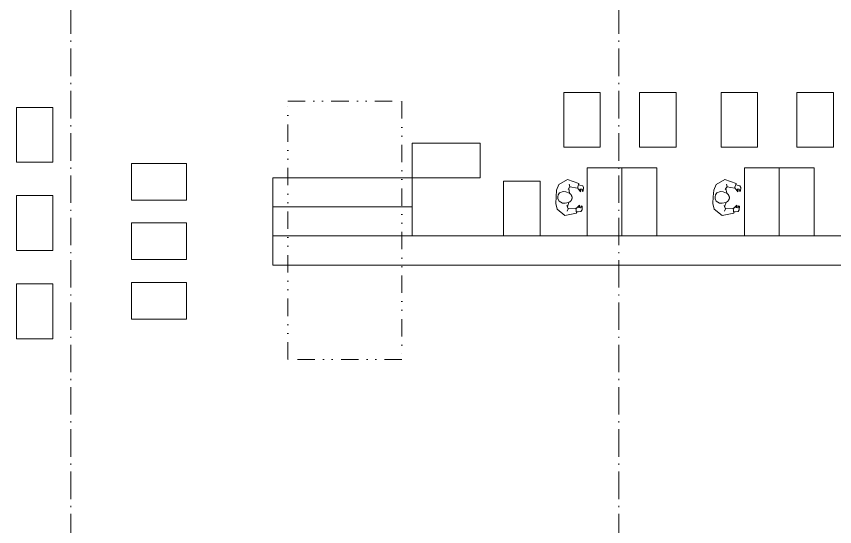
# Model space of a CAD drawing. Header units: millimetres. Extents: x 325046 to 1268204, y 1875583 to 2761998.
# Drawn here: x 932888 to 950800, y 2569414 to 2580573 of the extents above; entities that cross this region are included whole.
import ezdxf

# ---------------------------------------------------------------- set-up
doc = ezdxf.new("R2010")
doc.units = ezdxf.units.MM
doc.header["$LTSCALE"] = 100
doc.linetypes.add('ACAD_ISO10W100', pattern=[18.5, 12, -3, 0.5, -3])
doc.linetypes.add('DIVIDE', pattern=[31.75, 12.7, -6.35, 0, -6.35, 0, -6.35])
for name, color, linetype, lineweight, true_color in [('Lidi', 7, 'Continuous', 13, 0x7d7d7d), ('Světlíky', 7, 'DIVIDE', 15, 0xf81696), ('TECH - Výtah + válečková', 7, 'Continuous', 9, 0xcc0f42)]:
    doc.layers.add(name, color=color, linetype=linetype, lineweight=lineweight, true_color=true_color)
doc.layers.add('Objekty - osy', color=5, linetype='ACAD_ISO10W100', lineweight=20)
doc.layers.add('TECH - Palety', color=34, linetype='Continuous', lineweight=9)

# ---------------------------------------------------------------- blocks, each defined once
blk = doc.blocks.new('EU_paleta')
at = {"color": 0}
for p, q in [((0, 0), (0, 47.24)), ((0, 47.24), (31.5, 47.24)), ((31.5, 47.24), (31.5, 0)), ((31.5, 0), (0, 0))]:
    blk.add_line(p, q, dxfattribs=at)
blk = doc.blocks.new('receiving_table')
at = {"color": 0}
for p, q in [((0, 58.8), (30, 58.8)), ((0, 58.8), (0, 0)), ((30, 58.8), (60, 58.8)), ((30, 58.8), (30, 0)), ((60, 58.8), (60, 0)), ((0, 0), (30, 0)), ((30, 0), (60, 0))]:
    blk.add_line(p, q, dxfattribs=at)
blk = doc.blocks.new('manpower_1')
at = {"layer": 'Lidi', "color": 7, "true_color": 0xffffff}
for p, q in [((-2.85, 15.65), (-9.96, 10.67)), ((7.11, 12.8), (-2.85, 15.65)), ((-9.96, 10.67), (-11.48, 5.79)), ((-0.31, 9.55), (-1.73, 6.91)), ((-1.23, 7.85), (-0.13, 3.94)), ((-1.02, 11.69), (-0.31, 9.55)), ((6.2, 8.64), (-0.36, 9.45)), ((7.11, 12.8), (6.2, 8.64)), ((6.29, 9.06), (9.04, 5.89)), ((8.23, 11.58), (6.91, 11.79)), ((10.67, 10.97), (8.23, 11.58)), ((8.53, 7.92), (10.06, 8.03)), ((9.45, 6.5), (8.53, 7.92)), ((10.06, 8.03), (10.67, 7.21)), ((11.58, 9.65), (10.67, 10.97)), ((10.67, 7.21), (10.77, 6.3)), ((11.38, 6.4), (11.58, 9.65)), ((-11.48, 5.79), (-11.58, 0.1)), ((-11.48, -5.79), (-11.58, 0.1)), ((-9.95, 1.73), (-10.05, 0)), ((-9.95, -1.73), (-10.05, 0)), ((-8.73, 3.66), (-9.95, 1.73)), ((-5.78, 4.98), (-8.73, 3.66)), ((-3.44, 4.88), (-5.78, 4.98)), ((-0.5, 4.17), (-3.44, 4.88)), ((-0.39, 4.1), (-0.5, 4.17)), ((-0.28, 4.03), (-0.39, 4.1)), ((-0.17, 3.97), (-0.28, 4.03)), ((-0.06, 3.9), (-0.17, 3.97)), ((0.05, 3.83), (-0.06, 3.9)), ((0.16, 3.77), (0.05, 3.83)), ((0.26, 3.7), (0.16, 3.77)), ((0.37, 3.63), (0.26, 3.7)), ((0.47, 3.55), (0.37, 3.63)), ((0.57, 3.48), (0.47, 3.55)), ((0.67, 3.4), (0.57, 3.48)), ((0.76, 3.33), (0.67, 3.4)), ((0.85, 3.25), (0.76, 3.33)), ((0.94, 3.16), (0.85, 3.25)), ((1.03, 3.08), (0.94, 3.16)), ((1.11, 2.99), (1.03, 3.08)), ((1.19, 2.9), (1.11, 2.99)), ((1.27, 2.8), (1.19, 2.9)), ((1.34, 2.71), (1.27, 2.8)), ((1.4, 2.61), (1.34, 2.71)), ((1.47, 2.5), (1.4, 2.61)), ((1.53, 2.4), (1.47, 2.5)), ((1.59, 2.29), (1.53, 2.4)), ((1.65, 2.18), (1.59, 2.29)), ((1.7, 2.06), (1.65, 2.18)), ((1.75, 1.95), (1.7, 2.06)), ((1.8, 1.83), (1.75, 1.95)), ((1.85, 1.72), (1.8, 1.83)), ((1.9, 1.6), (1.85, 1.72)), ((1.95, 1.48), (1.9, 1.6)), ((2, 1.36), (1.95, 1.48)), ((2.05, 1.24), (2, 1.36)), ((2.09, 1.12), (2.05, 1.24)), ((2.13, 1), (2.09, 1.12)), ((2.17, 0.88), (2.13, 1)), ((2.21, 0.75), (2.17, 0.88)), ((2.25, 0.63), (2.21, 0.75)), ((2.27, 0.51), (2.25, 0.63)), ((2.3, 0.39), (2.27, 0.51)), ((2.32, 0.27), (2.3, 0.39)), ((2.33, 0.15), (2.32, 0.27)), ((2.34, 0.03), (2.33, 0.15)), ((2.34, -0.09), (2.34, 0.03)), ((9.04, 5.89), (9.45, 6.5)), ((10.77, 6.3), (11.38, 6.4)), ((-9.96, -10.67), (-11.48, -5.79)), ((-8.73, -3.66), (-9.95, -1.73)), ((-5.78, -4.98), (-8.73, -3.66)), ((-3.44, -4.88), (-5.78, -4.98)), ((-0.38, -4.06), (-3.44, -4.88)), ((-0.31, -9.55), (-1.73, -6.91)), ((-1.23, -7.85), (-0.09, -3.81)), ((-0.38, -4.06), (-0.29, -3.98)), ((-0.29, -3.98), (-0.19, -3.9)), ((-0.19, -3.9), (-0.1, -3.82)), ((-0.1, -3.82), (-0.01, -3.74)), ((-0.01, -3.74), (0.09, -3.66)), ((0.09, -3.66), (0.19, -3.58)), ((0.19, -3.58), (0.28, -3.5)), ((0.28, -3.5), (0.38, -3.43)), ((0.38, -3.43), (0.48, -3.35)), ((0.48, -3.35), (0.58, -3.27)), ((0.58, -3.27), (0.68, -3.19)), ((0.68, -3.19), (0.78, -3.12)), ((0.78, -3.12), (0.87, -3.03)), ((0.87, -3.03), (0.96, -2.95)), ((0.96, -2.95), (1.05, -2.87)), ((1.05, -2.87), (1.14, -2.78)), ((1.14, -2.78), (1.22, -2.69)), ((1.22, -2.69), (1.29, -2.59)), ((1.29, -2.59), (1.36, -2.49)), ((1.36, -2.49), (1.43, -2.39)), ((1.43, -2.39), (1.49, -2.28)), ((1.49, -2.28), (1.55, -2.17)), ((1.55, -2.17), (1.61, -2.06)), ((1.61, -2.06), (1.66, -1.95)), ((1.66, -1.95), (1.72, -1.84)), ((1.72, -1.84), (1.77, -1.72)), ((1.77, -1.72), (1.83, -1.61)), ((1.83, -1.61), (1.89, -1.49)), ((1.89, -1.49), (1.94, -1.38)), ((1.94, -1.38), (2, -1.27)), ((2, -1.27), (2.05, -1.15)), ((2.05, -1.15), (2.1, -1.03)), ((2.1, -1.03), (2.15, -0.92)), ((2.15, -0.92), (2.2, -0.8)), ((2.2, -0.8), (2.24, -0.69)), ((2.24, -0.69), (2.27, -0.57)), ((2.27, -0.57), (2.3, -0.45)), ((2.3, -0.45), (2.32, -0.33)), ((2.32, -0.33), (2.33, -0.21)), ((2.33, -0.21), (2.34, -0.09)), ((6.29, -9.06), (9.04, -5.89)), ((9.45, -6.5), (8.53, -7.92)), ((9.04, -5.89), (9.45, -6.5)), ((10.67, -7.21), (10.77, -6.3)), ((10.77, -6.3), (11.38, -6.4)), ((11.38, -6.4), (11.58, -9.65)), ((-2.85, -15.65), (-9.96, -10.67)), ((7.11, -12.8), (-2.85, -15.65)), ((-1.02, -11.69), (-0.31, -9.55)), ((6.2, -8.64), (-0.36, -9.45)), ((7.11, -12.8), (6.2, -8.64)), ((8.23, -11.58), (6.91, -11.79)), ((10.67, -10.97), (8.23, -11.58)), ((8.53, -7.92), (10.06, -8.03)), ((10.06, -8.03), (10.67, -7.21)), ((11.58, -9.65), (10.67, -10.97))]:
    blk.add_line(p, q, dxfattribs=at)

msp = doc.modelspace()

# ---------------------------------------------------------------- linework, layer by layer
at = {"layer": 'Objekty - osy', "ltscale": 0.5}
for points in [[(934078.7, 2591892.7), (934078.7, 2469892.7)], [(946078.7, 2591892.7), (946078.7, 2469892.7)]]:
    msp.add_lwpolyline(points, dxfattribs=at)
at = {"layer": 'Světlíky', "ltscale": 0.3}
msp.add_lwpolyline([(938828.7, 2578717.7), (941328.7, 2578717.7), (941328.7, 2573067.7), (938828.7, 2573067.7)], close=True, dxfattribs=at)
at = {"layer": 'TECH - Palety'}
for p, q in [((941550.3, 2577802.9), (943043.8, 2577802.9)), ((941550.3, 2577802.9), (941550.3, 2577040.9)), ((943043.8, 2577802.9), (943043.8, 2577040.9)), ((941550.3, 2577040.9), (943043.8, 2577040.9))]:
    msp.add_line(p, q, dxfattribs=at)
at = {"layer": 'TECH - Výtah + válečková', "linetype": 'ByBlock', "ltscale": 100}
for points in [[(938502.3, 2577040.9), (941550.3, 2577040.9), (941550.3, 2576405.9), (938502.3, 2576405.9)], [(938502.3, 2576405.9), (941550.3, 2576405.9), (941550.3, 2575770.9), (938502.3, 2575770.9)], [(938502.3, 2575770.9), (956790.3, 2575770.9), (956790.3, 2575135.9), (938502.3, 2575135.9)]]:
    msp.add_lwpolyline(points, close=True, dxfattribs=at)

# ---------------------------------------------------------------- block references
at = {"layer": 'Lidi', "linetype": 'ByBlock', "ltscale": 100, "extrusion": (0, 0, -1), "xscale": 25.4, "yscale": 25.4, "zscale": -25.4, "rotation": 184.1214929983568}
for p in [(-944995.1, 2576607), (-948438, 2576607)]:
    msp.add_blockref('manpower_1', p, dxfattribs=at)
at = {"layer": 'TECH - Palety', "xscale": 25.4, "yscale": 25.4, "zscale": 25.4}
for p in [(944870.9, 2577709.4, 6.1), (946529.3, 2577709.4, 6.1), (948313.8, 2577709.4, 6.1), (949972.2, 2577709.4, 6.1), (932887.7, 2577383.2), (943550.6, 2575770.9), (932887.7, 2575452.8), (932887.7, 2573522.4)]:
    msp.add_blockref('EU_paleta', p, dxfattribs=at)
at = {"layer": 'TECH - Palety', "xscale": 25.4, "yscale": 25.4, "zscale": 25.4, "rotation": 270}
for p in [(935409.5, 2577354.9), (935409.5, 2577354.9), (935409.5, 2577354.9), (935409.5, 2576054.9), (935409.5, 2576054.9), (935409.5, 2574754.9), (935409.5, 2574754.9)]:
    msp.add_blockref('EU_paleta', p, dxfattribs=at)
at = {"layer": 'TECH - Palety', "extrusion": (0, 0, -1), "xscale": 25.4, "yscale": 25.4, "zscale": -25.4}
for p in [(-946907.1, 2575770.9, -6.1), (-950350, 2575770.9, -6.1)]:
    msp.add_blockref('receiving_table', p, dxfattribs=at)

doc.saveas('drawing.dxf')
